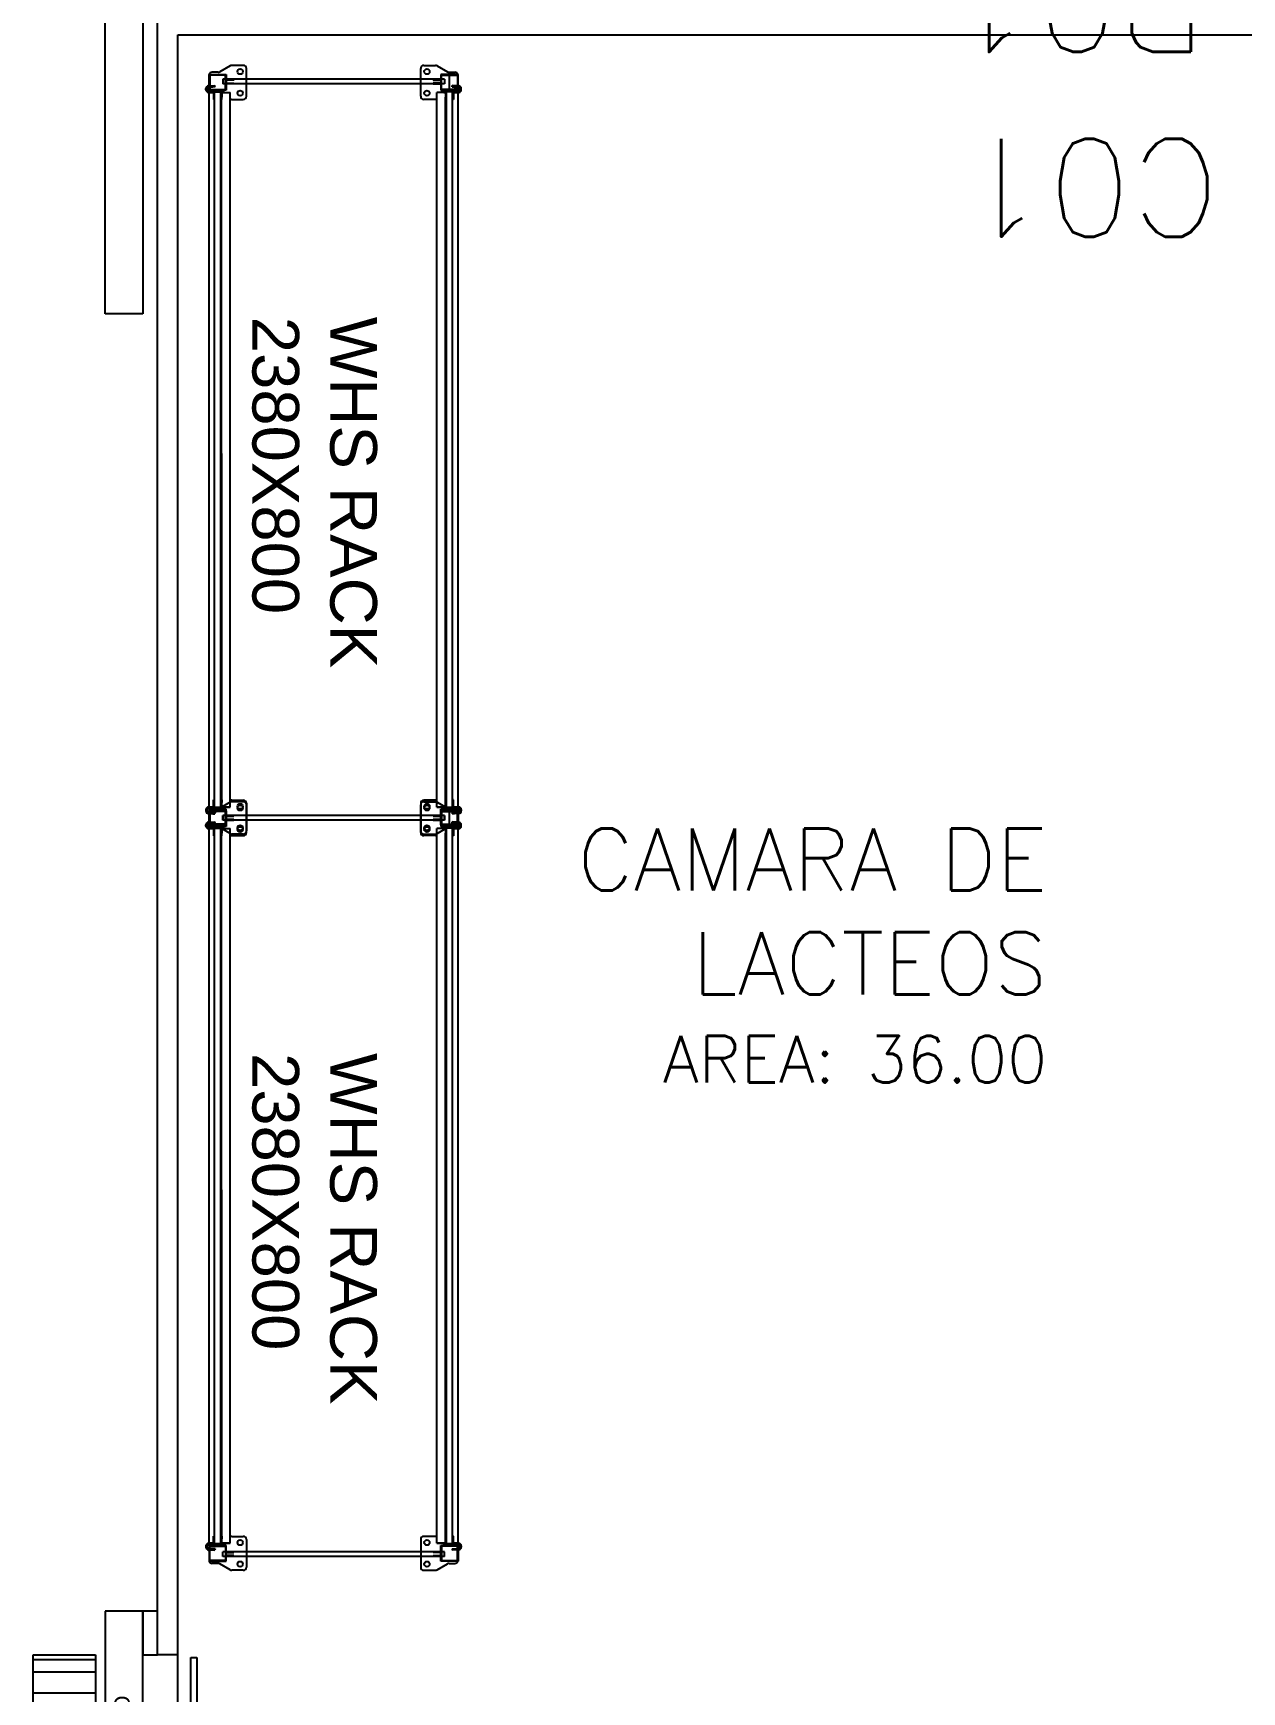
# Model space of a CAD drawing. Header units: millimetres. Extents: x 1478096 to 1808313, y 619971 to 762366.
# Drawn here: x 1780797 to 1784680, y 718902 to 724231 of the extents above; entities that cross this region are included whole.
import ezdxf

# ---------------------------------------------------------------- set-up
doc = ezdxf.new("R2010")
doc.units = ezdxf.units.MM
doc.header["$LTSCALE"] = 10
doc.linetypes.add('RE-PLANTABASE(XREF)$0$HIDDEN', pattern=[0.375, 0.25, -0.125])
for name, color, linetype in [('ZZZZ0_Estructura', 251, 'Continuous'), ('ZZZZDC-ARQ-PAINEL CAMARA', 151, 'Continuous'), ('ZZZZDC-ARQ-PUERTAS CAMARAS', 141, 'Continuous'), ('ZZZZDC-ARQ-RACK PREP.', 11, 'Continuous'), ('ZZZZDC-ARQ-TEXTOS', 7, 'Continuous')]:
    doc.layers.add(name, color=color, linetype=linetype)
doc.styles.add('RE-PLANTABASE(XREF)$1$ARIAL', font='arial.ttf')
doc.styles.add('Romans-100', font='romans')
doc.styles.get("Standard").update_dxf_attribs({"font": 'arial.ttf'})

# ---------------------------------------------------------------- blocks, each defined once
blk = doc.blocks.new('ZZA$C7167099C')
at = {"layer": 'ZZZZDC-ARQ-PUERTAS CAMARAS', "linetype": 'RE-PLANTABASE(XREF)$0$HIDDEN'}
for p, q in [((0.1944, 1.58), (0.1944, 3)), ((0.1944, 3), (0.3144, 3)), ((0.3144, 3), (0.3144, 1.58)), ((0.3144, 1.58), (0.1944, 1.58))]:
    blk.add_line(p, q, dxfattribs=at)
at = {"layer": 'ZZZZDC-ARQ-PUERTAS CAMARAS'}
for p, q in [((0.1464, 1.44), (0.1464, 1.58)), ((0.1464, 1.58), (0.1944, 1.58)), ((0.1944, 1.58), (0.1944, 0)), ((0.3144, 1.58), (0.1944, 1.58)), ((0.1944, 1.58), (0.1944, 1.44)), ((0.3144, 0), (0.3144, 1.58)), ((0.1944, 1.44), (0.1464, 1.44)), ((0.3462, 1.44), (0.5462, 1.44)), ((0.3462, 0.14), (0.3462, 1.44)), ((0.5462, 1.44), (0.5462, 0.14)), ((0.3462, 1.4181), (0.5462, 1.4181)), ((0.3462, 1.3831), (0.5462, 1.3831)), ((0.3462, 1.3431), (0.5462, 1.3431)), ((0.3462, 1.3031), (0.5462, 1.3031)), ((0.3462, 1.3031), (0.5462, 1.3031)), ((0.3462, 1.2631), (0.5462, 1.2631)), ((0.3462, 1.2231), (0.5462, 1.2231)), ((0.3462, 1.1831), (0.5462, 1.1831)), ((0.3462, 1.1431), (0.5462, 1.1431)), ((0.3462, 1.1031), (0.5462, 1.1031)), ((0.3462, 1.0631), (0.5462, 1.0631)), ((0.3462, 1.0231), (0.5462, 1.0231)), ((0.3462, 0.9831), (0.5462, 0.9831)), ((0.3462, 0.9431), (0.5462, 0.9431)), ((0.3462, 0.9031), (0.5462, 0.9031)), ((0.3462, 0.8631), (0.5462, 0.8631)), ((0.3462, 0.8231), (0.5462, 0.8231)), ((0.3462, 0.7831), (0.5462, 0.7831)), ((0.3462, 0.7431), (0.5462, 0.7431)), ((0.3462, 0.7031), (0.5462, 0.7031)), ((0.3462, 0.6631), (0.5462, 0.6631)), ((0.3462, 0.6231), (0.5462, 0.6231)), ((0.3462, 0.5831), (0.5462, 0.5831)), ((0.3462, 0.5431), (0.5462, 0.5431)), ((0.3462, 0.5031), (0.5462, 0.5031)), ((0.3462, 0.4631), (0.5462, 0.4631)), ((0.3462, 0.4231), (0.5462, 0.4231)), ((0.3462, 0.3831), (0.5462, 0.3831)), ((0.3462, 0.3431), (0.5462, 0.3431)), ((0.3462, 0.3031), (0.5462, 0.3031)), ((0.3462, 0.2631), (0.5462, 0.2631)), ((0.3462, 0.196), (0.5462, 0.196)), ((0.1464, 0.14), (0.1464, 0)), ((0.1944, 0.14), (0.1464, 0.14)), ((0.1944, 0), (0.1944, 0.14)), ((0.3462, 0.156), (0.5462, 0.156)), ((0.5462, 0.14), (0.3462, 0.14)), ((0.1464, 0), (0.1944, 0)), ((0.1944, 0), (0.3144, 0))]:
    blk.add_line(p, q, dxfattribs=at)
at = {"layer": 'ZZZZDC-ARQ-PUERTAS CAMARAS', "extrusion": (1.34707e-15, -2.47444e-31, -1)}
for p, q in [((0, 1.2483), (0, 1.4483)), ((0, 1.4483), (0.02, 1.4483)), ((0.02, 1.4483), (0.02, 1.2483)), ((0.02, 1.0912), (0.02, 1.2912)), ((0.02, 1.2912), (0.04, 1.2912)), ((0.04, 1.2912), (0.04, 1.0912)), ((0.02, 1.2483), (0, 1.2483)), ((0, 0.934), (0, 1.134)), ((0, 1.134), (0.02, 1.134)), ((0.02, 1.134), (0.02, 0.934)), ((0.04, 1.0912), (0.02, 1.0912)), ((0.02, 0.7769), (0.02, 0.9769)), ((0.02, 0.9769), (0.04, 0.9769)), ((0.04, 0.9769), (0.04, 0.7769)), ((0.02, 0.934), (0, 0.934)), ((0, 0.6197), (0, 0.8197)), ((0, 0.8197), (0.02, 0.8197)), ((0.02, 0.8197), (0.02, 0.6197)), ((0.04, 0.7769), (0.02, 0.7769)), ((0.02, 0.4626), (0.02, 0.6626)), ((0.02, 0.6626), (0.04, 0.6626)), ((0.04, 0.6626), (0.04, 0.4626)), ((0.02, 0.6197), (0, 0.6197)), ((0, 0.3055), (0, 0.5055)), ((0, 0.5055), (0.02, 0.5055)), ((0.02, 0.5055), (0.02, 0.3055)), ((0.04, 0.4626), (0.02, 0.4626)), ((0.02, 0.1483), (0.02, 0.3483)), ((0.02, 0.3483), (0.04, 0.3483)), ((0.04, 0.3483), (0.04, 0.1483)), ((0.02, 0.3055), (0, 0.3055)), ((0.04, 0.1483), (0.02, 0.1483))]:
    blk.add_line(p, q, dxfattribs=at)
at = {"layer": 'ZZZZDC-ARQ-PUERTAS CAMARAS', "insert": (0.2356, 0.2705), "char_height": 0.05, "attachment_point": 1, "rotation": 90}
blk.add_mtext_dynamic_manual_height_columns('CORTINA DE BANDA PVC', width=0.985714, gutter_width=12.5, heights=[0], dxfattribs=at)
blk = doc.blocks.new('ZZRE-PLANTABASE(XREF)$0$RACK-CAMARA')
at = {"layer": 'ZZZZDC-ARQ-RACK PREP.', "linetype": 'ByBlock'}
for p, q in [((-0.3709, 2.403), (-0.39, 2.403)), ((-0.3324, 2.4235), (-0.3656, 2.4045)), ((-0.29, 2.425), (-0.3271, 2.425)), ((-0.28, 2.3655), (-0.28, 2.415)), ((0.28, 2.3655), (0.28, 2.415)), ((0.29, 2.425), (0.3271, 2.425)), ((0.3324, 2.4235), (0.3656, 2.4045)), ((0.3709, 2.403), (0.39, 2.403)), ((-0.41, 2.3465), (-0.41, 2.3509)), ((-0.41, 2.3465), (-0.41, 2.3509)), ((-0.406, 2.3509), (-0.406, 2.3465)), ((-0.406, 2.3509), (-0.406, 2.3465)), ((-0.4024, 2.3589), (-0.4025, 2.3589)), ((-0.4024, 2.3589), (-0.4025, 2.3589)), ((-0.4024, 2.3589), (-0.4, 2.359)), ((-0.4024, 2.3589), (-0.4, 2.359)), ((-0.4, 2.355), (-0.4022, 2.3549)), ((-0.4, 2.355), (-0.4022, 2.3549)), ((-0.4, 2.3865), (-0.4, 2.3955)), ((-0.4, 2.3955), (-0.345, 2.3955)), ((-0.398, 2.3865), (-0.4, 2.3865)), ((-0.4, 2.3855), (-0.4, 2.3865)), ((-0.4, 2.3824), (-0.4, 2.3855)), ((-0.4, 2.3814), (-0.4, 2.3824)), ((-0.4, 2.3805), (-0.4, 2.3814)), ((-0.4, 2.3795), (-0.4, 2.3805)), ((-0.4, 2.3805), (-0.398, 2.3805)), ((-0.4, 2.3615), (-0.4, 2.3795)), ((-0.4, 2.3795), (-0.398, 2.3795)), ((-0.398, 2.3615), (-0.4, 2.3615)), ((-0.4, 2.3605), (-0.4, 2.3615)), ((-0.398, 2.3615), (-0.4, 2.3615)), ((-0.4, 2.3605), (-0.4, 2.3615)), ((-0.4, 2.3596), (-0.4, 2.3605)), ((-0.4, 2.3605), (-0.398, 2.3605)), ((-0.4, 2.3596), (-0.4, 2.3605)), ((-0.4, 2.3605), (-0.398, 2.3605)), ((-0.4, 2.3586), (-0.4, 2.3596)), ((-0.4, 2.3586), (-0.4, 2.3596)), ((-0.4, 2.3555), (-0.4, 2.3586)), ((-0.4, 2.3555), (-0.4, 2.3586)), ((-0.4, 2.3545), (-0.4, 2.3555)), ((-0.4, 2.3545), (-0.4, 2.3555)), ((-0.4, 2.3545), (-0.398, 2.3545)), ((-0.4, 2.3455), (-0.4, 2.3545)), ((-0.4, 2.3455), (-0.4, 2.3545)), ((-0.4, 2.3545), (-0.398, 2.3545)), ((-0.345, 2.3455), (-0.4, 2.3455)), ((-0.345, 2.3455), (-0.4, 2.3455)), ((-0.347, 2.3935), (-0.398, 2.3935)), ((-0.398, 2.3935), (-0.398, 2.3865)), ((-0.398, 2.3865), (-0.398, 2.3855)), ((-0.398, 2.3855), (-0.398, 2.3824)), ((-0.398, 2.3824), (-0.398, 2.3814)), ((-0.398, 2.3814), (-0.398, 2.3805)), ((-0.398, 2.3805), (-0.398, 2.3795)), ((-0.398, 2.3795), (-0.398, 2.3615)), ((-0.398, 2.3615), (-0.398, 2.3605)), ((-0.398, 2.3615), (-0.398, 2.3605)), ((-0.398, 2.3605), (-0.398, 2.3596)), ((-0.398, 2.3605), (-0.398, 2.3596)), ((-0.398, 2.3596), (-0.398, 2.3586)), ((-0.398, 2.3591), (-0.388, 2.3596)), ((-0.398, 2.3596), (-0.398, 2.3586)), ((-0.398, 2.3591), (-0.388, 2.3596)), ((-0.398, 2.3586), (-0.398, 2.3555)), ((-0.398, 2.3586), (-0.398, 2.3555)), ((-0.3878, 2.3556), (-0.398, 2.3551)), ((-0.3878, 2.3556), (-0.398, 2.3551)), ((-0.398, 2.3555), (-0.398, 2.3545)), ((-0.398, 2.3555), (-0.398, 2.3545)), ((-0.398, 2.3545), (-0.398, 2.3475)), ((-0.398, 2.3545), (-0.398, 2.3475)), ((-0.398, 2.3475), (-0.347, 2.3475)), ((-0.398, 2.3475), (-0.347, 2.3475)), ((-0.388, 2.3596), (-0.381, 2.36)), ((-0.388, 2.3596), (-0.381, 2.36)), ((-0.3808, 2.356), (-0.3878, 2.3556)), ((-0.3808, 2.356), (-0.3878, 2.3556)), ((-0.3855, 2.3455), (-0.3855, 2.3235)), ((-0.3855, 2.3455), (-0.3855, 2.3235)), ((-0.3839, 2.3455), (-0.3839, 2.3235)), ((-0.3839, 2.3455), (-0.3839, 2.3235)), ((-0.3808, 2.356), (-0.381, 2.36)), ((-0.3808, 2.356), (-0.381, 2.36)), ((-0.3611, 2.3455), (-0.3611, 2.3235)), ((-0.3611, 2.3455), (-0.3611, 2.3235)), ((-0.3595, 2.3455), (-0.3595, 2.3235)), ((-0.3595, 2.3455), (-0.3595, 2.3235)), ((-0.356, 2.3805), (-0.356, 2.3655)), ((-0.356, 2.3805), (0.356, 2.3805)), ((-0.356, 2.3655), (0.356, 2.3655)), ((-0.347, 2.366), (-0.347, 2.3935)), ((-0.347, 2.38), (-0.32, 2.38)), ((-0.347, 2.3475), (-0.347, 2.375)), ((-0.347, 2.3475), (-0.347, 2.375)), ((-0.32, 2.366), (-0.347, 2.366)), ((-0.345, 2.3955), (-0.345, 2.368)), ((-0.32, 2.378), (-0.345, 2.378)), ((-0.345, 2.373), (-0.345, 2.3455)), ((-0.345, 2.373), (-0.345, 2.3455)), ((-0.345, 2.368), (-0.32, 2.368)), ((-0.32, 2.38), (-0.32, 2.378)), ((-0.32, 2.368), (-0.32, 2.366)), ((-0.28, 2.326), (-0.28, 2.3755)), ((-0.28, 2.326), (-0.28, 2.3755)), ((0.28, 2.326), (0.28, 2.3755)), ((0.28, 2.326), (0.28, 2.3755)), ((0.347, 2.38), (0.32, 2.38)), ((0.32, 2.38), (0.32, 2.378)), ((0.32, 2.378), (0.345, 2.378)), ((0.345, 2.368), (0.32, 2.368)), ((0.32, 2.368), (0.32, 2.366)), ((0.32, 2.366), (0.347, 2.366)), ((0.345, 2.3955), (0.345, 2.368)), ((0.4, 2.3955), (0.345, 2.3955)), ((0.345, 2.373), (0.345, 2.3455)), ((0.345, 2.373), (0.345, 2.3455)), ((0.345, 2.3455), (0.4, 2.3455)), ((0.345, 2.3455), (0.4, 2.3455)), ((0.347, 2.366), (0.347, 2.3935)), ((0.347, 2.3935), (0.398, 2.3935)), ((0.347, 2.3475), (0.347, 2.375)), ((0.347, 2.3475), (0.347, 2.375)), ((0.398, 2.3475), (0.347, 2.3475)), ((0.398, 2.3475), (0.347, 2.3475)), ((0.356, 2.3805), (0.356, 2.3655)), ((0.3595, 2.3455), (0.3595, 2.3235)), ((0.3595, 2.3455), (0.3595, 2.3235)), ((0.3611, 2.3455), (0.3611, 2.3235)), ((0.3611, 2.3455), (0.3611, 2.3235)), ((0.3808, 2.356), (0.381, 2.36)), ((0.3808, 2.356), (0.381, 2.36)), ((0.3808, 2.356), (0.3878, 2.3556)), ((0.3808, 2.356), (0.3878, 2.3556)), ((0.388, 2.3596), (0.381, 2.36)), ((0.388, 2.3596), (0.381, 2.36)), ((0.3839, 2.3455), (0.3839, 2.3235)), ((0.3839, 2.3455), (0.3839, 2.3235)), ((0.3855, 2.3455), (0.3855, 2.3235)), ((0.3855, 2.3455), (0.3855, 2.3235)), ((0.3878, 2.3556), (0.398, 2.3551)), ((0.3878, 2.3556), (0.398, 2.3551)), ((0.398, 2.3591), (0.388, 2.3596)), ((0.398, 2.3591), (0.388, 2.3596)), ((0.398, 2.3935), (0.398, 2.3865)), ((0.398, 2.3865), (0.4, 2.3865)), ((0.398, 2.3865), (0.398, 2.3855)), ((0.398, 2.3855), (0.398, 2.3824)), ((0.398, 2.3824), (0.398, 2.3814)), ((0.398, 2.3814), (0.398, 2.3805)), ((0.398, 2.3805), (0.398, 2.3795)), ((0.4, 2.3805), (0.398, 2.3805)), ((0.4, 2.3795), (0.398, 2.3795)), ((0.398, 2.3795), (0.398, 2.3615)), ((0.398, 2.3615), (0.4, 2.3615)), ((0.398, 2.3615), (0.398, 2.3605)), ((0.398, 2.3615), (0.4, 2.3615)), ((0.398, 2.3615), (0.398, 2.3605)), ((0.398, 2.3605), (0.398, 2.3596)), ((0.4, 2.3605), (0.398, 2.3605)), ((0.398, 2.3605), (0.398, 2.3596)), ((0.4, 2.3605), (0.398, 2.3605)), ((0.398, 2.3596), (0.398, 2.3586)), ((0.398, 2.3596), (0.398, 2.3586)), ((0.398, 2.3586), (0.398, 2.3555)), ((0.398, 2.3586), (0.398, 2.3555)), ((0.398, 2.3555), (0.398, 2.3545)), ((0.398, 2.3555), (0.398, 2.3545)), ((0.398, 2.3545), (0.398, 2.3475)), ((0.4, 2.3545), (0.398, 2.3545)), ((0.4, 2.3545), (0.398, 2.3545)), ((0.398, 2.3545), (0.398, 2.3475)), ((0.4, 2.3865), (0.4, 2.3955)), ((0.4, 2.3855), (0.4, 2.3865)), ((0.4, 2.3824), (0.4, 2.3855)), ((0.4, 2.3814), (0.4, 2.3824)), ((0.4, 2.3805), (0.4, 2.3814)), ((0.4, 2.3795), (0.4, 2.3805)), ((0.4, 2.3615), (0.4, 2.3795)), ((0.4, 2.3605), (0.4, 2.3615)), ((0.4, 2.3605), (0.4, 2.3615)), ((0.4, 2.3596), (0.4, 2.3605)), ((0.4, 2.3596), (0.4, 2.3605)), ((0.4, 2.3586), (0.4, 2.3596)), ((0.4, 2.3586), (0.4, 2.3596)), ((0.4024, 2.3589), (0.4, 2.359)), ((0.4024, 2.3589), (0.4, 2.359)), ((0.4, 2.3555), (0.4, 2.3586)), ((0.4, 2.3555), (0.4, 2.3586)), ((0.4, 2.3545), (0.4, 2.3555)), ((0.4, 2.3545), (0.4, 2.3555)), ((0.4, 2.355), (0.4022, 2.3549)), ((0.4, 2.355), (0.4022, 2.3549)), ((0.4, 2.3455), (0.4, 2.3545)), ((0.4, 2.3455), (0.4, 2.3545)), ((0.4024, 2.3589), (0.4025, 2.3589)), ((0.4024, 2.3589), (0.4025, 2.3589)), ((0.406, 2.3509), (0.406, 2.3465)), ((0.406, 2.3509), (0.406, 2.3465)), ((0.41, 2.3465), (0.41, 2.3509)), ((0.41, 2.3465), (0.41, 2.3509)), ((-0.402, 2.3425), (-0.3855, 2.3425)), ((-0.402, 2.3425), (-0.3855, 2.3425)), ((-0.3855, 2.3385), (-0.402, 2.3385)), ((-0.3855, 2.3385), (-0.402, 2.3385)), ((-0.4, 2.3382), (-0.4, 0.0422)), ((-0.3855, 2.3382), (-0.4, 2.3382)), ((-0.4, 2.3382), (-0.3855, 2.3382)), ((-0.3855, 2.3235), (-0.3855, 2.3155)), ((-0.3855, 2.3235), (-0.3855, 2.3155)), ((-0.3855, 2.3155), (-0.3839, 2.3155)), ((-0.3855, 2.3155), (-0.3839, 2.3155)), ((-0.3839, 2.3155), (-0.3839, 2.3235)), ((-0.3839, 2.3155), (-0.3839, 2.3235)), ((-0.3839, 2.3155), (-0.3825, 2.3155)), ((-0.3839, 2.3155), (-0.3825, 2.3155)), ((-0.3625, 2.3402), (-0.3825, 2.3402)), ((-0.3825, 2.3402), (-0.3625, 2.3402)), ((-0.3825, 2.3382), (-0.3825, 0.0402)), ((-0.3625, 2.3382), (-0.3625, 0.0402)), ((-0.3625, 2.3155), (-0.3611, 2.3155)), ((-0.3625, 2.3155), (-0.3611, 2.3155)), ((-0.3611, 2.3235), (-0.3611, 2.3155)), ((-0.3611, 2.3235), (-0.3611, 2.3155)), ((-0.3611, 2.3155), (-0.3595, 2.3155)), ((-0.3611, 2.3155), (-0.3595, 2.3155)), ((-0.36, 2.3382), (-0.36, 0.065)), ((-0.3595, 2.3425), (-0.354, 2.3425)), ((-0.3595, 2.3425), (-0.354, 2.3425)), ((-0.354, 2.3385), (-0.3595, 2.3385)), ((-0.354, 2.3385), (-0.3595, 2.3385)), ((-0.3318, 2.3382), (-0.3595, 2.3382)), ((-0.3595, 2.3382), (-0.3318, 2.3382)), ((-0.3595, 2.3155), (-0.3595, 2.3235)), ((-0.3595, 2.3155), (-0.3595, 2.3235)), ((-0.354, 2.3425), (-0.354, 2.3385)), ((-0.354, 2.3425), (-0.354, 2.3385)), ((-0.3318, 2.3382), (-0.3318, 0.0422)), ((-0.3271, 2.316), (-0.29, 2.316)), ((-0.3271, 2.316), (-0.29, 2.316)), ((0.3271, 2.316), (0.29, 2.316)), ((0.3271, 2.316), (0.29, 2.316)), ((0.3318, 2.3382), (0.3318, 0.0422)), ((0.3318, 2.3382), (0.3595, 2.3382)), ((0.3595, 2.3382), (0.3318, 2.3382)), ((0.3595, 2.3425), (0.354, 2.3425)), ((0.354, 2.3425), (0.354, 2.3385)), ((0.3595, 2.3425), (0.354, 2.3425)), ((0.354, 2.3425), (0.354, 2.3385)), ((0.354, 2.3385), (0.3595, 2.3385)), ((0.354, 2.3385), (0.3595, 2.3385)), ((0.3595, 2.3382), (0.36, 0.065)), ((0.3595, 2.3155), (0.3595, 2.3235)), ((0.3595, 2.3155), (0.3595, 2.3235)), ((0.3611, 2.3155), (0.3595, 2.3155)), ((0.3611, 2.3155), (0.3595, 2.3155)), ((0.3611, 2.3235), (0.3611, 2.3155)), ((0.3611, 2.3235), (0.3611, 2.3155)), ((0.3625, 2.3155), (0.3611, 2.3155)), ((0.3625, 2.3155), (0.3611, 2.3155)), ((0.3625, 2.3402), (0.3825, 2.3402)), ((0.3825, 2.3402), (0.3625, 2.3402)), ((0.3625, 2.3382), (0.3625, 0.0402)), ((0.3825, 2.3382), (0.3825, 0.0402)), ((0.3839, 2.3155), (0.3825, 2.3155)), ((0.3839, 2.3155), (0.3825, 2.3155)), ((0.3839, 2.3155), (0.3839, 2.3235)), ((0.3839, 2.3155), (0.3839, 2.3235)), ((0.3855, 2.3155), (0.3839, 2.3155)), ((0.3855, 2.3155), (0.3839, 2.3155)), ((0.402, 2.3425), (0.3855, 2.3425)), ((0.402, 2.3425), (0.3855, 2.3425)), ((0.3855, 2.3385), (0.402, 2.3385)), ((0.3855, 2.3385), (0.402, 2.3385)), ((0.3855, 2.3382), (0.4, 2.3382)), ((0.4, 2.3382), (0.3855, 2.3382)), ((0.3855, 2.3235), (0.3855, 2.3155)), ((0.3855, 2.3235), (0.3855, 2.3155)), ((0.4, 2.3382), (0.4, 0.0422)), ((-0.3855, 0.065), (-0.3839, 0.065)), ((-0.3855, 0.057), (-0.3855, 0.065)), ((-0.3855, 0.035), (-0.3855, 0.057)), ((-0.3839, 0.065), (-0.3825, 0.065)), ((-0.3839, 0.065), (-0.3839, 0.057)), ((-0.3839, 0.035), (-0.3839, 0.057)), ((-0.3625, 0.065), (-0.3611, 0.065)), ((-0.3611, 0.065), (-0.3595, 0.065)), ((-0.3611, 0.057), (-0.3611, 0.065)), ((-0.3611, 0.035), (-0.3611, 0.057)), ((-0.3595, 0.065), (-0.3595, 0.057)), ((-0.3595, 0.035), (-0.3595, 0.057)), ((-0.3271, 0.0645), (-0.29, 0.0645)), ((-0.28, 0.0545), (-0.28, 0.005)), ((0.28, 0.0545), (0.28, 0.005)), ((0.3271, 0.0645), (0.29, 0.0645)), ((0.3595, 0.065), (0.3595, 0.057)), ((0.3611, 0.065), (0.3595, 0.065)), ((0.3595, 0.035), (0.3595, 0.057)), ((0.3611, 0.057), (0.3611, 0.065)), ((0.3625, 0.065), (0.3611, 0.065)), ((0.3611, 0.035), (0.3611, 0.057)), ((0.3839, 0.065), (0.3825, 0.065)), ((0.3855, 0.065), (0.3839, 0.065)), ((0.3839, 0.065), (0.3839, 0.057)), ((0.3839, 0.035), (0.3839, 0.057)), ((0.3855, 0.057), (0.3855, 0.065)), ((0.3855, 0.035), (0.3855, 0.057)), ((-0.41, 0.034), (-0.41, 0.0296)), ((-0.406, 0.0296), (-0.406, 0.034)), ((-0.4024, 0.0216), (-0.4025, 0.0216)), ((-0.4024, 0.0216), (-0.4, 0.0215)), ((-0.4, 0.0255), (-0.4022, 0.0256)), ((-0.3855, 0.042), (-0.402, 0.042)), ((-0.402, 0.038), (-0.3855, 0.038)), ((-0.4, 0.0422), (-0.3855, 0.0422)), ((-0.345, 0.035), (-0.4, 0.035)), ((-0.4, 0.035), (-0.4, 0.026)), ((-0.4, 0.026), (-0.398, 0.026)), ((-0.4, 0.026), (-0.4, 0.025)), ((-0.4, 0.025), (-0.4, 0.0219)), ((-0.4, 0.0219), (-0.4, 0.0209)), ((-0.4, 0.0209), (-0.4, 0.02)), ((-0.4, 0.02), (-0.4, 0.019)), ((-0.4, 0.02), (-0.398, 0.02)), ((-0.4, 0.019), (-0.4, 0.001)), ((-0.398, 0.019), (-0.4, 0.019)), ((-0.4, 0.001), (-0.398, 0.001)), ((-0.4, 0.001), (-0.4, 0)), ((-0.398, 0.026), (-0.398, 0.033)), ((-0.398, 0.033), (-0.347, 0.033)), ((-0.398, 0.025), (-0.398, 0.026)), ((-0.3878, 0.0249), (-0.398, 0.0254)), ((-0.398, 0.0219), (-0.398, 0.025)), ((-0.398, 0.0209), (-0.398, 0.0219)), ((-0.398, 0.0214), (-0.388, 0.0209)), ((-0.398, 0.02), (-0.398, 0.0209)), ((-0.398, 0.019), (-0.398, 0.02)), ((-0.398, 0.001), (-0.398, 0.019)), ((-0.398, 0), (-0.398, 0.001)), ((-0.388, 0.0209), (-0.381, 0.0205)), ((-0.3808, 0.0245), (-0.3878, 0.0249)), ((-0.3825, 0.0402), (-0.3625, 0.0402)), ((-0.3808, 0.0245), (-0.381, 0.0205)), ((-0.3725, 0.035), (-0.3725, -0.015)), ((-0.3595, 0.0422), (-0.3318, 0.0422)), ((-0.354, 0.042), (-0.3595, 0.042)), ((-0.3595, 0.038), (-0.354, 0.038)), ((-0.356, 0), (-0.356, 0.015)), ((-0.356, 0.015), (0.356, 0.015)), ((-0.356, 0), (0.356, 0)), ((-0.354, 0.038), (-0.354, 0.042)), ((-0.347, 0.033), (-0.347, 0.0055)), ((-0.347, 0.0145), (-0.347, -0.013)), ((-0.32, 0.0145), (-0.347, 0.0145)), ((-0.347, 0.0005), (-0.32, 0.0005)), ((-0.345, 0.0075), (-0.345, 0.035)), ((-0.345, -0.015), (-0.345, 0.0125)), ((-0.345, 0.0125), (-0.32, 0.0125)), ((-0.32, 0.0025), (-0.345, 0.0025)), ((-0.32, 0.0125), (-0.32, 0.0145)), ((-0.32, 0.0005), (-0.32, 0.0025)), ((-0.28, 0.015), (-0.28, -0.0345)), ((0.28, 0.015), (0.28, -0.0345)), ((0.32, 0.0125), (0.32, 0.0145)), ((0.32, 0.0145), (0.347, 0.0145)), ((0.345, 0.0125), (0.32, 0.0125)), ((0.32, 0.0005), (0.32, 0.0025)), ((0.32, 0.0025), (0.345, 0.0025)), ((0.347, 0.0005), (0.32, 0.0005)), ((0.3595, 0.0422), (0.3318, 0.0422)), ((0.345, 0.0075), (0.345, 0.035)), ((0.345, 0.035), (0.4, 0.035)), ((0.345, -0.015), (0.345, 0.0125)), ((0.347, 0.033), (0.347, 0.0055)), ((0.398, 0.033), (0.347, 0.033)), ((0.347, 0.0145), (0.347, -0.013)), ((0.354, 0.038), (0.354, 0.042)), ((0.354, 0.042), (0.3595, 0.042)), ((0.3595, 0.038), (0.354, 0.038)), ((0.356, 0), (0.356, 0.015)), ((0.3825, 0.0402), (0.3625, 0.0402)), ((0.3808, 0.0245), (0.3878, 0.0249)), ((0.3808, 0.0245), (0.381, 0.0205)), ((0.388, 0.0209), (0.381, 0.0205)), ((0.4, 0.0422), (0.3855, 0.0422)), ((0.3855, 0.042), (0.402, 0.042)), ((0.402, 0.038), (0.3855, 0.038)), ((0.3878, 0.0249), (0.398, 0.0254)), ((0.398, 0.0214), (0.388, 0.0209)), ((0.398, 0.026), (0.398, 0.033)), ((0.4, 0.026), (0.398, 0.026)), ((0.398, 0.025), (0.398, 0.026)), ((0.398, 0.0219), (0.398, 0.025)), ((0.398, 0.0209), (0.398, 0.0219)), ((0.398, 0.02), (0.398, 0.0209)), ((0.398, 0.019), (0.398, 0.02)), ((0.4, 0.02), (0.398, 0.02)), ((0.398, 0.001), (0.398, 0.019)), ((0.398, 0.019), (0.4, 0.019)), ((0.4, 0.001), (0.398, 0.001)), ((0.398, 0), (0.398, 0.001)), ((0.4, 0.035), (0.4, 0.026)), ((0.4, 0.026), (0.4, 0.025)), ((0.4, 0.0255), (0.4022, 0.0256)), ((0.4, 0.025), (0.4, 0.0219)), ((0.4, 0.0219), (0.4, 0.0209)), ((0.4024, 0.0216), (0.4, 0.0215)), ((0.4, 0.0209), (0.4, 0.02)), ((0.4, 0.02), (0.4, 0.019)), ((0.4, 0.019), (0.4, 0.001)), ((0.4, 0.001), (0.4, 0)), ((0.4024, 0.0216), (0.4025, 0.0216)), ((0.406, 0.0296), (0.406, 0.034)), ((0.41, 0.034), (0.41, 0.0296)), ((-0.4, 0), (-0.4, -0.0009)), ((-0.4, 0), (-0.398, 0)), ((-0.4, -0.0009), (-0.4, -0.0019)), ((-0.4, -0.0019), (-0.4, -0.005)), ((-0.4, -0.005), (-0.4, -0.006)), ((-0.398, -0.006), (-0.4, -0.006)), ((-0.4, -0.006), (-0.4, -0.015)), ((-0.4, -0.015), (-0.345, -0.015)), ((-0.398, -0.0009), (-0.398, 0)), ((-0.398, -0.0019), (-0.398, -0.0009)), ((-0.398, -0.005), (-0.398, -0.0019)), ((-0.398, -0.006), (-0.398, -0.005)), ((-0.398, -0.013), (-0.398, -0.006)), ((-0.347, -0.013), (-0.398, -0.013)), ((-0.3709, -0.0225), (-0.39, -0.0225)), ((-0.3324, -0.043), (-0.3656, -0.024)), ((-0.29, -0.0445), (-0.3271, -0.0445)), ((0.29, -0.0445), (0.3271, -0.0445)), ((0.3324, -0.043), (0.3656, -0.024)), ((0.4, -0.015), (0.345, -0.015)), ((0.347, -0.013), (0.398, -0.013)), ((0.3709, -0.0225), (0.39, -0.0225)), ((0.398, -0.0009), (0.398, 0)), ((0.4, 0), (0.398, 0)), ((0.398, -0.0019), (0.398, -0.0009)), ((0.398, -0.005), (0.398, -0.0019)), ((0.398, -0.006), (0.398, -0.005)), ((0.398, -0.013), (0.398, -0.006)), ((0.398, -0.006), (0.4, -0.006)), ((0.4, 0), (0.4, -0.0009)), ((0.4, -0.0009), (0.4, -0.0019)), ((0.4, -0.0019), (0.4, -0.005)), ((0.4, -0.005), (0.4, -0.006)), ((0.4, -0.006), (0.4, -0.015))]:
    blk.add_line(p, q, dxfattribs=at)
for centre in [(-0.3, 2.405), (0.3, 2.405), (-0.3, 2.336), (-0.3, 2.336), (0.3, 2.336), (0.3, 2.336), (-0.3, 0.0445), (0.3, 0.0445), (-0.3, -0.0245), (0.3, -0.0245)]:
    blk.add_circle(centre, 0.0085, dxfattribs=at)
for centre, radius, start, end in [((-0.39, 2.393), 0.01, 90, 165.5225), ((-0.3709, 2.413), 0.01, 270, 302.0054), ((-0.3271, 2.415), 0.01, 90, 122.0054), ((-0.29, 2.415), 0.01, 0, 90), ((0.29, 2.415), 0.01, 90, 180), ((0.3271, 2.415), 0.01, 57.9946, 90), ((0.3709, 2.413), 0.01, 237.9946, 270), ((0.39, 2.393), 0.01, 14.4775, 90), ((-0.402, 2.3509), 0.008, 92.9609, 180), ((-0.402, 2.3509), 0.008, 92.9609, 180), ((-0.402, 2.3465), 0.008, 180, 270), ((-0.402, 2.3465), 0.008, 180, 270), ((-0.402, 2.3509), 0.004, 92.9609, 180), ((-0.402, 2.3509), 0.004, 92.9609, 180), ((-0.402, 2.3465), 0.004, 180, 270), ((-0.402, 2.3465), 0.004, 180, 270), ((-0.3994, 2.3578), 0.00325, 100.4456, 160.3411), ((-0.3994, 2.3578), 0.00325, 100.4456, 160.3411), ((-0.39, 2.348), 0.01, 194.4775, 213.3687), ((-0.39, 2.348), 0.01, 194.4775, 213.3653), ((-0.3994, 2.3578), 0.00325, 25.5808, 64.2731), ((-0.3994, 2.3578), 0.00325, 25.5808, 64.2731), ((0.3994, 2.3578), 0.00325, 115.7269, 154.4192), ((0.3994, 2.3578), 0.00325, 115.7269, 154.4192), ((0.39, 2.348), 0.01, 326.6313, 345.5225), ((0.39, 2.348), 0.01, 326.6347, 345.5225), ((0.3994, 2.3578), 0.00325, 19.6589, 79.5544), ((0.3994, 2.3578), 0.00325, 19.6589, 79.5544), ((0.402, 2.3465), 0.008, 270, 0), ((0.402, 2.3465), 0.004, 270, 0), ((0.402, 2.3465), 0.004, 270, 0), ((0.402, 2.3465), 0.008, 270, 0), ((0.402, 2.3509), 0.004, 0, 87.0391), ((0.402, 2.3509), 0.004, 0, 87.0391), ((0.402, 2.3509), 0.008, 0, 87.0391), ((0.402, 2.3509), 0.008, 0, 87.0391), ((-0.39, 2.348), 0.01, 251.8096, 257.1738), ((-0.39, 2.348), 0.01, 251.8007, 257.1491), ((-0.3271, 2.326), 0.01, 242.434, 270), ((-0.3271, 2.326), 0.01, 242.434, 270), ((-0.29, 2.326), 0.01, 270, 0), ((-0.29, 2.326), 0.01, 270, 0), ((0.29, 2.326), 0.01, 180, 270), ((0.29, 2.326), 0.01, 180, 270), ((0.3271, 2.326), 0.01, 270, 297.566), ((0.3271, 2.326), 0.01, 270, 297.566), ((0.39, 2.348), 0.01, 282.8262, 288.1904), ((0.39, 2.348), 0.01, 282.8509, 288.1993), ((-0.3271, 0.0545), 0.01, 90, 117.566), ((-0.29, 0.0545), 0.01, 0, 90), ((0.29, 0.0545), 0.01, 90, 180), ((0.3271, 0.0545), 0.01, 62.434, 90), ((-0.402, 0.034), 0.008, 90, 180), ((-0.402, 0.0296), 0.008, 180, 267.0391), ((-0.402, 0.034), 0.004, 90, 180), ((-0.402, 0.0296), 0.004, 180, 267.0391), ((-0.3994, 0.0227), 0.00325, 199.6589, 259.5544), ((-0.39, 0.0325), 0.01, 146.6347, 165.5225), ((-0.3994, 0.0227), 0.00325, 295.7269, 334.4192), ((-0.39, 0.0325), 0.01, 102.8509, 108.1993), ((0.39, 0.0325), 0.01, 71.8007, 77.1491), ((0.3994, 0.0227), 0.00325, 205.5808, 244.2731), ((0.39, 0.0325), 0.01, 14.4775, 33.3653), ((0.3994, 0.0227), 0.00325, 280.4456, 340.3411), ((0.402, 0.034), 0.008, 0, 90), ((0.402, 0.034), 0.004, 0, 90), ((0.402, 0.0296), 0.004, 272.9609, 0), ((0.402, 0.0296), 0.008, 272.9609, 0), ((-0.39, -0.0125), 0.01, 194.4775, 270), ((-0.3709, -0.0325), 0.01, 57.9946, 90), ((-0.3271, -0.0345), 0.01, 237.9946, 270), ((-0.29, -0.0345), 0.01, 270, 0), ((0.29, -0.0345), 0.01, 180, 270), ((0.3271, -0.0345), 0.01, 270, 302.0054), ((0.3709, -0.0325), 0.01, 90, 122.0054), ((0.39, -0.0125), 0.01, 270, 345.5225)]:
    blk.add_arc(centre, radius, start, end, dxfattribs=at)

msp = doc.modelspace()

# ---------------------------------------------------------------- linework, layer by layer
msp.add_lwpolyline([(1781261.88, 724225.287), (1785661.867, 724225.287), (1785661.868, 716024.314), (1781261.868, 716024.315)], close=True)
at = {"layer": 'ZZZZDC-ARQ-PAINEL CAMARA'}
for p, q in [((1781196.868, 719020.971), (1781196.868, 724889.315)), ((1781261.866, 724225.287), (1785661.868, 724225.285)), ((1781261.868, 719020.971), (1781261.868, 724225.287)), ((1781261.874, 708918.368), (1781261.88, 724225.287)), ((1781261.868, 719020.971), (1781196.868, 719020.971))]:
    msp.add_line(p, q, dxfattribs=at)

# ---------------------------------------------------------------- block references
at = {"layer": 'ZZZZDC-ARQ-PUERTAS CAMARAS', "xscale": 1000, "yscale": 1000, "zscale": 1000, "rotation": 180}
for p in [(1781343.286, 726329.314), (1781343.286, 719160.971)]:
    msp.add_blockref('ZZA$C7167099C', p, dxfattribs=at)
at = {"layer": 'ZZZZDC-ARQ-RACK PREP.', "xscale": 1000, "yscale": 1000, "zscale": 1000, "rotation": 180}
for p in [(1781762.174, 724082.977), (1781762.174, 721717.478)]:
    msp.add_blockref('ZZRE-PLANTABASE(XREF)$0$RACK-CAMARA', p, dxfattribs=at)

# ---------------------------------------------------------------- texts
at = {"layer": 'ZZZZ0_Estructura', "char_height": 350, "attachment_point": 1, "rotation": 180.000001, "style": 'Romans-100'}
for s, insert in [('{\\H0.9x;P01}', (1784570.07, 724170.697, 0)), ('{\\H0.9x;C01}', (1784609.265, 723576.89, -0.001))]:
    msp.add_mtext(s, dxfattribs=dict(at, insert=insert))
at = {"layer": 'ZZZZDC-ARQ-RACK PREP.', "char_height": 150, "width": 1265.11589, "attachment_point": 1, "rotation": 270, "style": 'RE-PLANTABASE(XREF)$1$ARIAL'}
for insert in [(1781901.485, 723319.924), (1781901.485, 720954.425)]:
    msp.add_mtext('WHS RACK\\P2380X800', dxfattribs=dict(at, insert=insert))
at = {"layer": 'ZZZZDC-ARQ-TEXTOS', "insert": (1784054.299, 720859.428), "char_height": 200, "width": 6614.96635, "attachment_point": 9}
msp.add_mtext('{\\Fromans|c0;CAMARA DE\\PLACTEOS\\P\\H0.75x;AREA: 36.00}', dxfattribs=at)

doc.saveas('drawing.dxf')
